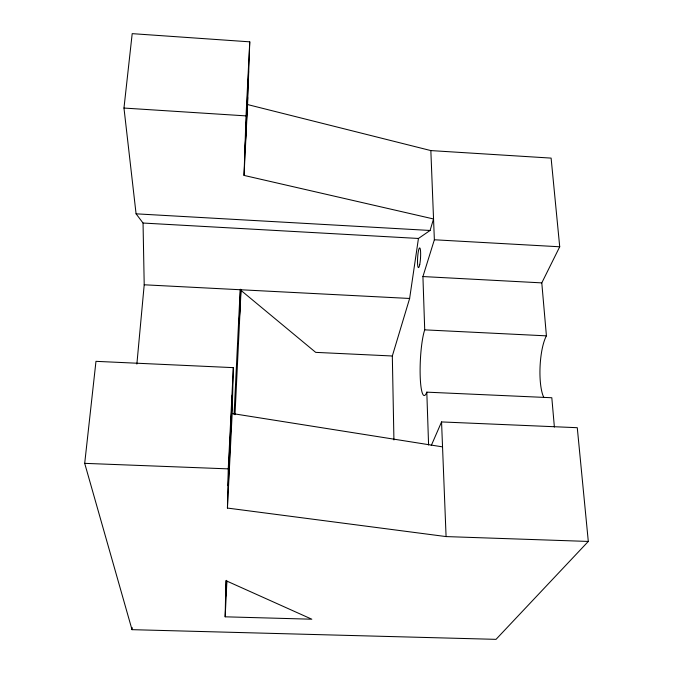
<?xml version="1.0" encoding="UTF-8"?>
<svg xmlns="http://www.w3.org/2000/svg" width="673" height="673" viewBox="0 0 673 673"><rect width="100%" height="100%" fill="white"/><g stroke="black" fill="none" stroke-linecap="round" stroke-linejoin="round"><path stroke-width="1.01" d="M225.161 616.813L225.918 580.664L311.818 619.21L225.161 616.813L226.894 581.211M588.303 541.437L446.081 536.583L227.44 508.065L228.256 468.871L233.354 367.643L95.97 361.342L84.697 463.352L132.009 629.667L496.026 639.35L588.303 541.437L577.274 427.7L441.555 421.929L431.267 445.543M227.44 508.065L232.151 413.508L233.354 367.643M143.046 223.041L418.446 238.461L430.081 230.469L433.538 218.969L244.03 175.409L246.032 115.891L249.759 41.835L132.194 33.65L123.967 108.05L136.081 213.829L143.046 223.041L144.207 284.788L136.871 364.085M244.03 175.409L247.563 104.559L249.759 41.835M247.681 97.501L244.989 151.299L248.589 71.431M226.355 580.353L225.876 595.967L226.683 580.866M240.53 289.222L239.193 322.754L240.858 289.491M234.069 414.459L240.185 289.735L315.696 352.366L392.325 355.992L409.63 298.467L418.446 238.461M234.995 414.728L241.052 290.122M132.009 629.667L132.186 627.572M428.592 444.996L426.808 392.157A34.971 5.561 -87.2 0 1 420.204 376.358A34.971 5.561 -87.2 0 1 424.713 329.854L422.922 276.553L434.363 239.773L430.846 150.584L247.563 104.559M543.834 397.491A34.66 9.279 -87.1 0 1 540.049 367.029A34.66 9.279 -87.1 0 1 546.417 335.852L541.79 282.879L559.717 246.781L551.111 158.105L430.846 150.584M84.697 463.352L228.256 468.871M426.808 392.157L551.818 397.743L554.384 427.061M424.713 329.854L546.417 335.852M144.207 284.788L409.63 298.467M422.922 276.553L541.79 282.879M136.081 213.829L430.081 230.469M434.363 239.773L559.717 246.781M123.967 108.05L246.032 115.891M232.151 413.508L442.54 446.872M441.555 421.929L446.081 536.583M392.325 355.992L393.924 439.957M228.627 469.165L228.265 485.914L232.353 394.849L228.627 469.165M419.75 264.455A9.885 1.455 -86.5 0 0 419.977 248.16A9.885 1.455 -86.5 0 0 417.512 260.762A9.885 1.455 -86.5 0 0 419.75 264.455"/></g></svg>
